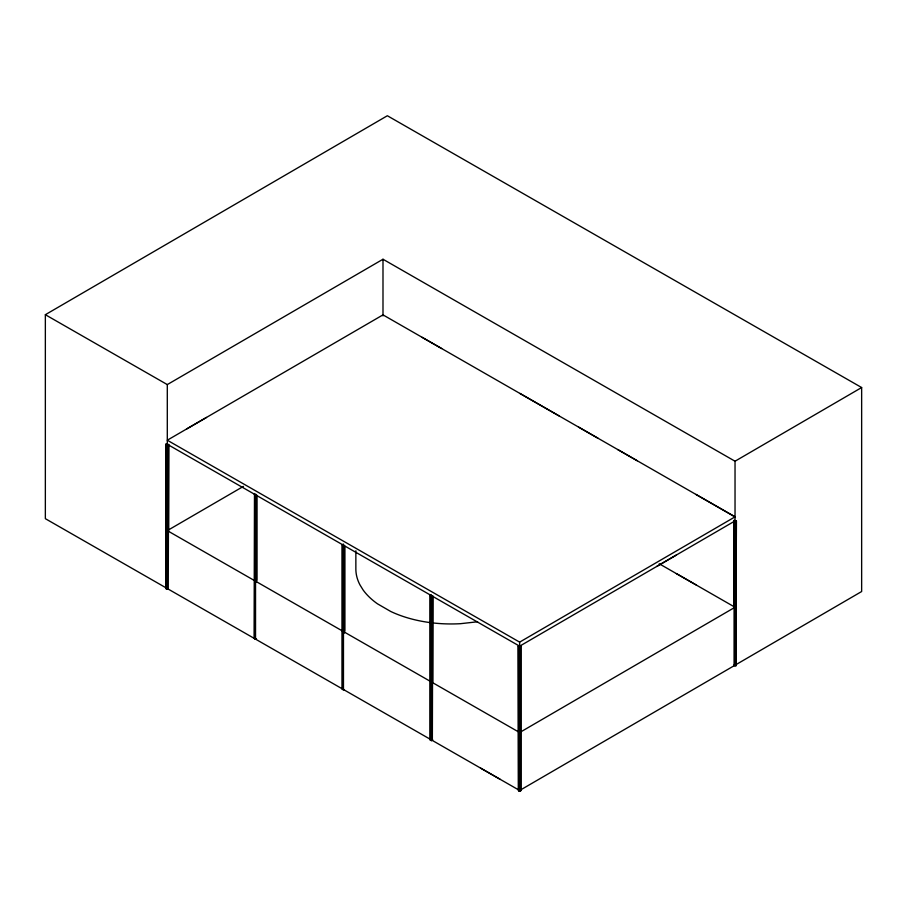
<?xml version="1.0" encoding="UTF-8"?>
<svg xmlns="http://www.w3.org/2000/svg" width="907" height="907" viewBox="0 0 907 907"><rect width="100%" height="100%" fill="white"/><g stroke="black" fill="none" stroke-linecap="round" stroke-linejoin="round"><path stroke-width="1.36" d="M167.296 443.5L165.958 444.271L165.958 588.564L167.296 589.335L168.249 589.119L168.645 444.271L168.645 530.561M344.422 689.671L342.132 689.116L342.132 544.824L343.47 544.053M518.294 646.192L519.643 645.421L520.992 646.192L520.992 790.485L519.643 791.255L518.294 790.485L518.294 646.192L518.691 791.029M733.695 665.205L735.985 665.749L736.382 520.913L734.08 520.357M735.985 665.749L736.382 520.913M520.992 646.192L518.691 646.748M432.752 739.885L431.415 740.668L430.054 739.885L430.054 595.593L431.403 594.822M432.356 740.441L432.752 595.604M256.488 638.902L254.187 638.347L254.584 493.51M166.083 587.861L45.35 518.679L45.35 314.706L387.357 115.745L861.65 387.538L861.65 591.523L736.246 664.491M167.296 589.335L167.296 384.591L382.992 259.243L735.033 461.221L861.65 387.538M186.91 428.818L206.524 417.435M168.453 529.949L243.427 486.379M167.296 444.271L519.643 646.192L519.643 642.133L735.033 516.854L695.918 494.406M656.702 566.467L676.293 555.073M519.643 646.192L735.033 520.913M519.643 732.539L733.808 607.962M519.643 790.485L735.033 665.205M430.054 595.593L432.356 596.148M254.187 494.054L256.488 494.61L256.488 582.317M342.132 544.824L344.422 545.379L344.422 633.086M168.249 444.827L165.958 444.271M735.985 521.457L733.695 520.913L733.695 607.202M477.592 621.771L460.552 623.687A95.326 55.032 0 0 1 432.605 622.905M45.35 314.706L167.296 384.591M519.643 642.133L167.296 440.212L382.992 314.876L735.033 516.854M168.521 531.321L518.419 731.836M168.521 589.267L518.419 789.782M480.495 768.048L500.074 779.26M422.106 337.325L441.664 348.537M519.892 393.423L559.007 415.871M578.564 427.084L598.121 438.308M617.69 449.532L637.247 460.745M659.242 563.769L733.808 606.556M676.361 573.587L695.918 584.811M735.033 461.221L735.033 665.976M734.08 521.457L734.08 665.749M520.595 645.637L520.595 791.029M519.643 646.963L519.643 791.255M432.752 597.01L432.752 681.894M431.415 596.375L431.415 740.668M430.451 596.148L430.451 740.429M382.992 259.243L382.992 315.908M355.861 550.776L355.861 568.904A94.838 54.76 0 0 0 359.966 584.89L363.106 589.969A95.677 55.236 0 0 0 377.505 603.835L390.713 611.465A95.326 55.032 0 0 0 429.997 622.576M344.819 546.241L344.819 631.113M343.47 545.606L343.47 689.898M342.517 545.379L342.517 689.671M256.885 495.471L256.885 580.355M255.536 494.837L255.536 639.129M254.584 494.61L254.584 638.902M166.344 443.727L166.344 589.119"/></g></svg>
